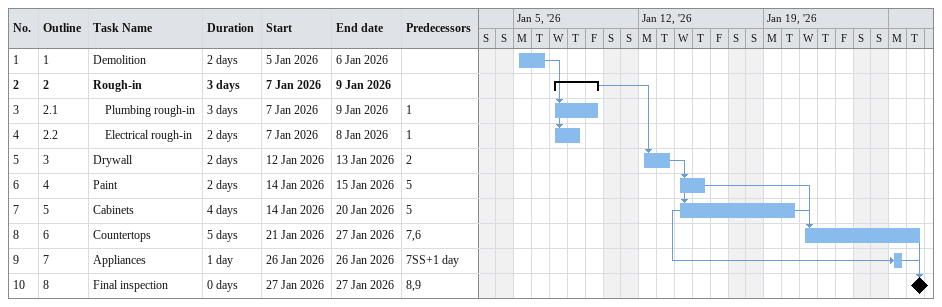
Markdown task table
| ID | WBS | Task | Duration | Start | Finish | Predecessors |
|---|---|---|---|---|---|---|
| 1 | 1 | Demolition | 2d | 2026-01-05 | 2026-01-06 |  |
| 2 | 2 | **Rough-in** | 3d | 2026-01-07 | 2026-01-09 |  |
| 3 | 2.1 | Plumbing rough-in | 3d | 2026-01-07 | 2026-01-09 | 1 |
| 4 | 2.2 | Electrical rough-in | 2d | 2026-01-07 | 2026-01-08 | 1 |
| 5 | 3 | Drywall | 2d | 2026-01-12 | 2026-01-13 | 2 |
| 6 | 4 | Paint | 2d | 2026-01-14 | 2026-01-15 | 5 |
| 7 | 5 | Cabinets | 4d | 2026-01-14 | 2026-01-20 | 5 |
| 8 | 6 | Countertops | 5d | 2026-01-21 | 2026-01-27 | 7, 6 |
| 9 | 7 | Appliances | 1d | 2026-01-26 | 2026-01-26 | 7SS+1d |
| 10 | 8 | Final inspection | 0d | 2026-01-27 | 2026-01-27 | 8, 9 |
